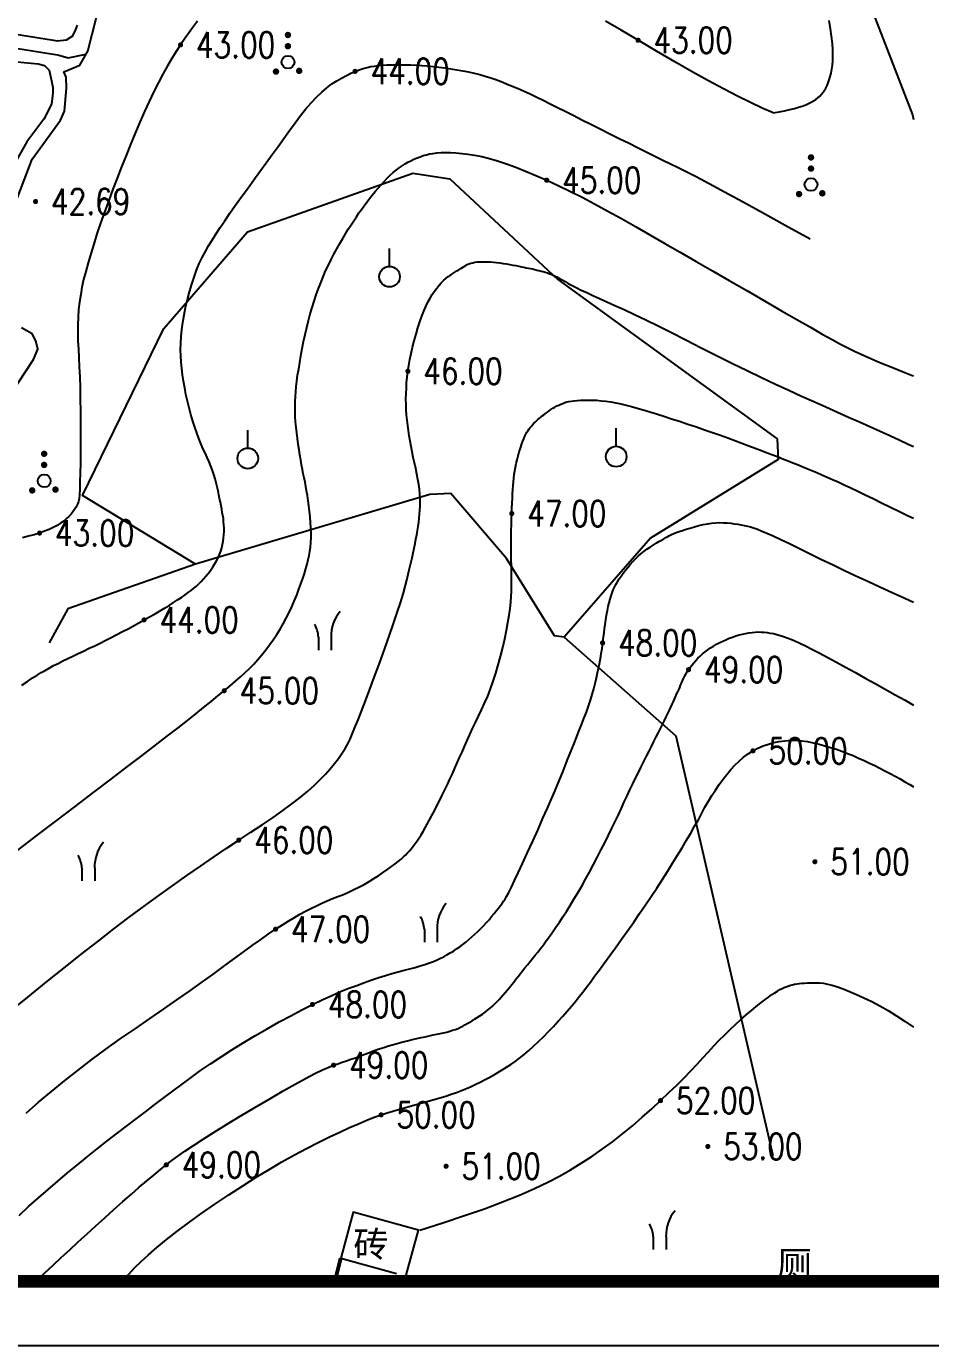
# Model space of a CAD drawing. Extents: x 39624947 to 39626627, y 3418539 to 3418836.
# Drawn here: x 39625652.4 to 39625722.8, y 3418539.2 to 3418641.9 of the extents above; entities that cross this region are included whole.
import ezdxf
from ezdxf.enums import TextEntityAlignment as Align

# ---------------------------------------------------------------- set-up
doc = ezdxf.new("R2010")
doc.units = 0
doc.layers.get('0').update_dxf_attribs({"linetype": 'CONTINUOUS'})
for name, color, linetype in [('GCD', 7, 'CONTINUOUS'), ('JMD', 6, 'CONTINUOUS'), ('PUB_TITLE', 4, 'CONTINUOUS'), ('PUB_WALL', 9, 'CONTINUOUS')]:
    doc.layers.add(name, color=color, linetype=linetype)
doc.styles.add('HZ', font='rs.shx', dxfattribs={"width": 0.8, "bigfont": 'hztxt.shx'})
doc.styles.add('等线体', font='simhei.ttf')

# ---------------------------------------------------------------- blocks, each defined once
blk = doc.blocks.new('GC160')
at = {"const_width": 0.25}
for points in [[(1.58, 3.35, 1), (1.83, 3.35, 1)], [(1.58, 2.48, 1), (1.83, 2.48, 1)], [(0.65, 0.5, 1), (0.9, 0.5, 1)], [(2.46, 0.56, 1), (2.71, 0.56, 1)]]:
    blk.add_lwpolyline(points, format="xyb", close=True, dxfattribs=at)
blk.add_circle((1.71, 1.24), 0.5)
blk = doc.blocks.new('GC246')
for p, q in [((-0.5, 1), (-0.5, 0)), ((0.5, 1), (0.5, 0))]:
    blk.add_line(p, q)
for centre, radius, start, end in [((3.4, 1.11), 2.91, 139.3312, 182.0887), ((-2.94, 0.81), 2.45, 4.3743, 29.0242)]:
    blk.add_arc(centre, radius, start, end)
blk = doc.blocks.new('GC125')
blk.add_line((0, 0.8), (0, 2.2))
blk.add_circle((0, 0), 0.8)
blk = doc.blocks.new('GC200')
at = {"linetype": 'Continuous', "const_width": 0.2, "flags": 128}
blk.add_lwpolyline([(-0.1, 0, 1), (0.1, 0, 1)], format="xyb", close=True, dxfattribs=at)
blk = doc.blocks.new('111133333777777')
at = {"layer": 'PUB_WALL', "color": 252, "ltscale": 0.01}
for points in [[(39623427.61, 3418605.64), (39623429.28, 3418608.2), (39623429.62, 3418609), (39623429.48, 3418609.66), (39623429.18, 3418610.19), (39623428.35, 3418610.66)], [(39623427.66, 3418619.77), (39623429.18, 3418623.79), (39623431.39, 3418626.82), (39623431.71, 3418627.51), (39623431.85, 3418629.32), (39623431.84, 3418630.18), (39623431.65, 3418630.59), (39623432.9, 3418631.11), (39623433.51, 3418632.18), (39623435.5, 3418640.05)], [(39623486.83, 3418627.4), (39623487.3, 3418627.48), (39623487.73, 3418627.56), (39623488.13, 3418627.65), (39623488.49, 3418627.73), (39623488.82, 3418627.83), (39623489.11, 3418627.92), (39623489.37, 3418628.01), (39623489.59, 3418628.11), (39623489.79, 3418628.22), (39623489.98, 3418628.33), (39623490.15, 3418628.44), (39623490.31, 3418628.57), (39623490.46, 3418628.7), (39623490.6, 3418628.84), (39623490.73, 3418628.99), (39623490.84, 3418629.15), (39623490.95, 3418629.32), (39623491.04, 3418629.51), (39623491.13, 3418629.72), (39623491.21, 3418629.95), (39623491.28, 3418630.21), (39623491.35, 3418630.48), (39623491.4, 3418630.78), (39623491.45, 3418631.1), (39623491.48, 3418631.45), (39623491.49, 3418631.85), (39623491.48, 3418632.3), (39623491.45, 3418632.8), (39623491.39, 3418633.35), (39623491.31, 3418633.94), (39623491.21, 3418634.59)], [(39623486.83, 3418627.4), (39623485.99, 3418627.76), (39623485.07, 3418628.19), (39623484.07, 3418628.69), (39623482.98, 3418629.25), (39623481.8, 3418629.89), (39623480.54, 3418630.59), (39623479.19, 3418631.36), (39623477.76, 3418632.2), (39623476.33, 3418633.04), (39623475.01, 3418633.82), (39623473.79, 3418634.53)], [(39623442.06, 3418634.53), (39623441.73, 3418634.1), (39623441.4, 3418633.64), (39623441.07, 3418633.17), (39623440.73, 3418632.68), (39623440.39, 3418632.16), (39623440.05, 3418631.62), (39623439.71, 3418631.04), (39623439.36, 3418630.41), (39623439.01, 3418629.75), (39623438.65, 3418629.04), (39623438.29, 3418628.28), (39623437.93, 3418627.49), (39623437.56, 3418626.66), (39623437.2, 3418625.8), (39623436.84, 3418624.94), (39623436.49, 3418624.07), (39623436.14, 3418623.2), (39623435.8, 3418622.32), (39623435.47, 3418621.45), (39623435.14, 3418620.56), (39623434.81, 3418619.67), (39623434.51, 3418618.81), (39623434.22, 3418617.98), (39623433.97, 3418617.18), (39623433.74, 3418616.43), (39623433.53, 3418615.72), (39623433.35, 3418615.05), (39623433.19, 3418614.42), (39623433.06, 3418613.83), (39623432.96, 3418613.25), (39623432.87, 3418612.67), (39623432.8, 3418612.08), (39623432.76, 3418611.48), (39623432.73, 3418610.87), (39623432.73, 3418610.26), (39623432.74, 3418609.64), (39623432.78, 3418609.01), (39623432.82, 3418608.34), (39623432.85, 3418607.62), (39623432.88, 3418606.85), (39623432.91, 3418606.01), (39623432.93, 3418605.12), (39623432.94, 3418604.17), (39623432.95, 3418603.16), (39623432.95, 3418602.09), (39623432.94, 3418601.06), (39623432.94, 3418600.14), (39623432.92, 3418599.35), (39623432.9, 3418598.67), (39623432.88, 3418598.11), (39623432.86, 3418597.66), (39623432.83, 3418597.34), (39623432.79, 3418597.14), (39623432.74, 3418596.99), (39623432.67, 3418596.83), (39623432.59, 3418596.68), (39623432.48, 3418596.51), (39623432.35, 3418596.34), (39623432.21, 3418596.17), (39623432.04, 3418595.99), (39623431.86, 3418595.81), (39623431.65, 3418595.62), (39623431.4, 3418595.45), (39623431.13, 3418595.28), (39623430.83, 3418595.12), (39623430.5, 3418594.97), (39623430.15, 3418594.83), (39623429.76, 3418594.69), (39623429.34, 3418594.56), (39623428.89, 3418594.44), (39623428.44, 3418594.32)], [(39623428.38, 3418582.86), (39623428.81, 3418583.15), (39623429.21, 3418583.41), (39623429.56, 3418583.63), (39623429.88, 3418583.83), (39623430.19, 3418584), (39623430.51, 3418584.18), (39623430.85, 3418584.37), (39623431.2, 3418584.55), (39623431.57, 3418584.74), (39623431.96, 3418584.93), (39623432.35, 3418585.12), (39623432.77, 3418585.32), (39623433.19, 3418585.51), (39623433.62, 3418585.72), (39623434.05, 3418585.92), (39623434.47, 3418586.13), (39623434.91, 3418586.35), (39623435.34, 3418586.57), (39623435.77, 3418586.79), (39623436.21, 3418587.02), (39623436.64, 3418587.24), (39623437.06, 3418587.47), (39623437.48, 3418587.7), (39623437.89, 3418587.93), (39623438.3, 3418588.16), (39623438.7, 3418588.38), (39623439.09, 3418588.61), (39623439.47, 3418588.84), (39623439.84, 3418589.06), (39623440.18, 3418589.28), (39623440.5, 3418589.48), (39623440.8, 3418589.68), (39623441.08, 3418589.87), (39623441.33, 3418590.06), (39623441.56, 3418590.23), (39623441.76, 3418590.4), (39623441.96, 3418590.56), (39623442.15, 3418590.74), (39623442.33, 3418590.93), (39623442.52, 3418591.13), (39623442.7, 3418591.33), (39623442.87, 3418591.55), (39623443.05, 3418591.78), (39623443.22, 3418592.02), (39623443.38, 3418592.27), (39623443.53, 3418592.52), (39623443.65, 3418592.77), (39623443.77, 3418593.02), (39623443.86, 3418593.27), (39623443.94, 3418593.53), (39623444, 3418593.79), (39623444.04, 3418594.05), (39623444.08, 3418594.3), (39623444.1, 3418594.56), (39623444.11, 3418594.81), (39623444.11, 3418595.07), (39623444.1, 3418595.32), (39623444.08, 3418595.57), (39623444.06, 3418595.81), (39623444.02, 3418596.06), (39623443.98, 3418596.3), (39623443.93, 3418596.56), (39623443.88, 3418596.82), (39623443.83, 3418597.1), (39623443.77, 3418597.38), (39623443.71, 3418597.67), (39623443.65, 3418597.97), (39623443.58, 3418598.28), (39623443.51, 3418598.6), (39623443.43, 3418598.92), (39623443.33, 3418599.24), (39623443.21, 3418599.57), (39623443.09, 3418599.9), (39623442.95, 3418600.23), (39623442.8, 3418600.57), (39623442.64, 3418600.92), (39623442.47, 3418601.27), (39623442.31, 3418601.65), (39623442.15, 3418602.06), (39623441.99, 3418602.48), (39623441.84, 3418602.93), (39623441.69, 3418603.41), (39623441.54, 3418603.91), (39623441.4, 3418604.43), (39623441.27, 3418604.96), (39623441.15, 3418605.48), (39623441.05, 3418605.99), (39623440.96, 3418606.5), (39623440.88, 3418607.01), (39623440.82, 3418607.5), (39623440.78, 3418607.99), (39623440.74, 3418608.47), (39623440.73, 3418608.96), (39623440.74, 3418609.46), (39623440.77, 3418609.99), (39623440.83, 3418610.53), (39623440.9, 3418611.08), (39623441, 3418611.66), (39623441.12, 3418612.25), (39623441.26, 3418612.86), (39623441.42, 3418613.47), (39623441.6, 3418614.05), (39623441.78, 3418614.61), (39623441.98, 3418615.15), (39623442.19, 3418615.66), (39623442.42, 3418616.14), (39623442.66, 3418616.6), (39623442.91, 3418617.04), (39623443.18, 3418617.48), (39623443.48, 3418617.96), (39623443.81, 3418618.46), (39623444.18, 3418619), (39623444.57, 3418619.58), (39623444.99, 3418620.18), (39623445.45, 3418620.82), (39623445.93, 3418621.49), (39623446.43, 3418622.17), (39623446.91, 3418622.84), (39623447.39, 3418623.5), (39623447.86, 3418624.15), (39623448.32, 3418624.78), (39623448.77, 3418625.4), (39623449.21, 3418626.01), (39623449.64, 3418626.61), (39623450.07, 3418627.18), (39623450.49, 3418627.71), (39623450.9, 3418628.18), (39623451.31, 3418628.62), (39623451.71, 3418629), (39623452.11, 3418629.34), (39623452.5, 3418629.64), (39623452.89, 3418629.89), (39623453.26, 3418630.1), (39623453.63, 3418630.3), (39623453.98, 3418630.47), (39623454.31, 3418630.62), (39623454.64, 3418630.74), (39623454.95, 3418630.85), (39623455.25, 3418630.93), (39623455.54, 3418630.99), (39623455.83, 3418631.03), (39623456.13, 3418631.07), (39623456.45, 3418631.1), (39623456.78, 3418631.12), (39623457.13, 3418631.13), (39623457.49, 3418631.14), (39623457.87, 3418631.14), (39623458.26, 3418631.14), (39623458.66, 3418631.12), (39623459.08, 3418631.1), (39623459.5, 3418631.07), (39623459.93, 3418631.04), (39623460.38, 3418631), (39623460.83, 3418630.95), (39623461.29, 3418630.89), (39623461.76, 3418630.82), (39623462.23, 3418630.75), (39623462.69, 3418630.67), (39623463.14, 3418630.58), (39623463.58, 3418630.48), (39623464.02, 3418630.37), (39623464.44, 3418630.25), (39623464.86, 3418630.12), (39623465.26, 3418629.98), (39623465.67, 3418629.83), (39623466.09, 3418629.66), (39623466.53, 3418629.48), (39623466.99, 3418629.29), (39623467.46, 3418629.08), (39623467.94, 3418628.86), (39623468.44, 3418628.62), (39623468.95, 3418628.37), (39623469.49, 3418628.1), (39623470.06, 3418627.81), (39623470.66, 3418627.51), (39623471.29, 3418627.2), (39623471.96, 3418626.86), (39623472.65, 3418626.51), (39623473.38, 3418626.15), (39623474.14, 3418625.77), (39623474.9, 3418625.38), (39623475.63, 3418625.02), (39623476.33, 3418624.67), (39623477, 3418624.34), (39623477.64, 3418624.02), (39623478.26, 3418623.72), (39623478.84, 3418623.43), (39623479.4, 3418623.16), (39623480.03, 3418622.85), (39623480.85, 3418622.43), (39623481.86, 3418621.89), (39623483.06, 3418621.25), (39623484.45, 3418620.5), (39623486.02, 3418619.63), (39623487.78, 3418618.66), (39623489.73, 3418617.58)]]:
    blk.add_lwpolyline(points, dxfattribs=at)
for points, elevation in [([(39623431.13, 3418633), (39623431.85, 3418633.08), (39623432.36, 3418633.39), (39623432.57, 3418633.88), (39623432.72, 3418634.22)], 51.49), ([(39623423.18, 3418633.19), (39623430.02, 3418632.1), (39623430.67, 3418631.98), (39623431.17, 3418631.91), (39623431.98, 3418631.68), (39623433.38, 3418631.95)], 51.49), ([(39623423.36, 3418634.25), (39623430.2, 3418633.15), (39623430.84, 3418633.04), (39623431.13, 3418633), (39623431.17, 3418633.01)], 51.49), ([(39623497.77, 3418682.22), (39623488, 3418670.58), (39623490.75, 3418645.16), (39623497.67, 3418627.24), (39623497.77, 3418626.87)], 51.49), ([(39623428.01, 3418631.37), (39623429.66, 3418631.2), (39623430.13, 3418631.08), (39623430.51, 3418630.72), (39623430.7, 3418629.89), (39623430.7, 3418629.89), (39623430.78, 3418629.36), (39623430.78, 3418629.36), (39623430.78, 3418629.36), (39623430.8, 3418628.95), (39623430.7, 3418628.06), (39623430.09, 3418626.9), (39623429.17, 3418625.65), (39623428.77, 3418625.14), (39623427.73, 3418623.29)], 51.49), ([(39623428.08, 3418570.01), (39623429.54, 3418571.14), (39623431.02, 3418572.27), (39623432.53, 3418573.41), (39623433.99, 3418574.52), (39623435.35, 3418575.55), (39623436.6, 3418576.51), (39623437.74, 3418577.38), (39623438.78, 3418578.18), (39623439.71, 3418578.9), (39623440.54, 3418579.54), (39623441.26, 3418580.11), (39623441.91, 3418580.62), (39623442.52, 3418581.11), (39623443.1, 3418581.57), (39623443.63, 3418582.01), (39623444.13, 3418582.42), (39623444.58, 3418582.8), (39623445, 3418583.16), (39623445.39, 3418583.49), (39623445.74, 3418583.81), (39623446.09, 3418584.14), (39623446.42, 3418584.49), (39623446.75, 3418584.85), (39623447.06, 3418585.21), (39623447.36, 3418585.59), (39623447.66, 3418585.98), (39623447.94, 3418586.38), (39623448.21, 3418586.79), (39623448.47, 3418587.21), (39623448.71, 3418587.63), (39623448.95, 3418588.06), (39623449.17, 3418588.5), (39623449.38, 3418588.95), (39623449.58, 3418589.4), (39623449.77, 3418589.86), (39623449.94, 3418590.31), (39623450.1, 3418590.74), (39623450.25, 3418591.15), (39623450.38, 3418591.55), (39623450.49, 3418591.93), (39623450.59, 3418592.28), (39623450.67, 3418592.62), (39623450.74, 3418592.94), (39623450.8, 3418593.26), (39623450.84, 3418593.59), (39623450.87, 3418593.95), (39623450.88, 3418594.31), (39623450.88, 3418594.7), (39623450.87, 3418595.1), (39623450.84, 3418595.52), (39623450.81, 3418595.95), (39623450.76, 3418596.39), (39623450.71, 3418596.81), (39623450.66, 3418597.21), (39623450.6, 3418597.6), (39623450.54, 3418597.97), (39623450.48, 3418598.32), (39623450.42, 3418598.66), (39623450.35, 3418598.98), (39623450.28, 3418599.3), (39623450.21, 3418599.64), (39623450.15, 3418600), (39623450.08, 3418600.37), (39623450.02, 3418600.77), (39623449.95, 3418601.17), (39623449.89, 3418601.6), (39623449.82, 3418602.04), (39623449.77, 3418602.49), (39623449.72, 3418602.93), (39623449.68, 3418603.35), (39623449.66, 3418603.76), (39623449.64, 3418604.17), (39623449.64, 3418604.56), (39623449.65, 3418604.94), (39623449.67, 3418605.31), (39623449.69, 3418605.69), (39623449.73, 3418606.09), (39623449.78, 3418606.52), (39623449.84, 3418606.98), (39623449.92, 3418607.45), (39623450, 3418607.96), (39623450.09, 3418608.49), (39623450.19, 3418609.04), (39623450.3, 3418609.6), (39623450.42, 3418610.15), (39623450.55, 3418610.69), (39623450.68, 3418611.22), (39623450.82, 3418611.74), (39623450.97, 3418612.25), (39623451.12, 3418612.74), (39623451.29, 3418613.23), (39623451.46, 3418613.71), (39623451.64, 3418614.17), (39623451.83, 3418614.63), (39623452.02, 3418615.09), (39623452.23, 3418615.53), (39623452.44, 3418615.97), (39623452.66, 3418616.39), (39623452.89, 3418616.81), (39623453.12, 3418617.22), (39623453.35, 3418617.61), (39623453.57, 3418617.98), (39623453.78, 3418618.34), (39623454, 3418618.68), (39623454.2, 3418619), (39623454.41, 3418619.31), (39623454.6, 3418619.6), (39623454.8, 3418619.88), (39623455.01, 3418620.16), (39623455.22, 3418620.44), (39623455.43, 3418620.72), (39623455.65, 3418620.99), (39623455.87, 3418621.26), (39623456.1, 3418621.53), (39623456.34, 3418621.8), (39623456.58, 3418622.06), (39623456.81, 3418622.3), (39623457.05, 3418622.53), (39623457.28, 3418622.74), (39623457.51, 3418622.93), (39623457.74, 3418623.11), (39623457.97, 3418623.27), (39623458.2, 3418623.42), (39623458.42, 3418623.55), (39623458.65, 3418623.67), (39623458.89, 3418623.79), (39623459.13, 3418623.89), (39623459.37, 3418623.98), (39623459.61, 3418624.06), (39623459.86, 3418624.13), (39623460.11, 3418624.2), (39623460.37, 3418624.24), (39623460.67, 3418624.28), (39623461, 3418624.3), (39623461.35, 3418624.31), (39623461.74, 3418624.3), (39623462.16, 3418624.27), (39623462.61, 3418624.24), (39623463.09, 3418624.18), (39623463.6, 3418624.11), (39623464.16, 3418623.99), (39623464.76, 3418623.84), (39623465.4, 3418623.65), (39623466.08, 3418623.42), (39623466.81, 3418623.16), (39623467.57, 3418622.86), (39623468.38, 3418622.52), (39623469.22, 3418622.15), (39623470.1, 3418621.74), (39623471.02, 3418621.29), (39623471.97, 3418620.82), (39623472.95, 3418620.3), (39623473.98, 3418619.75), (39623475.03, 3418619.17), (39623476.12, 3418618.55), (39623477.25, 3418617.9), (39623478.41, 3418617.23), (39623479.61, 3418616.54), (39623480.85, 3418615.83), (39623482.12, 3418615.09), (39623483.43, 3418614.34), (39623484.78, 3418613.56), (39623486.16, 3418612.76), (39623487.49, 3418611.99), (39623488.68, 3418611.3), (39623489.74, 3418610.7), (39623490.66, 3418610.18), (39623491.44, 3418609.74), (39623492.09, 3418609.39), (39623492.59, 3418609.12), (39623492.96, 3418608.94), (39623493.28, 3418608.79), (39623493.64, 3418608.63), (39623494.03, 3418608.45), (39623494.45, 3418608.27), (39623494.92, 3418608.07), (39623495.41, 3418607.86), (39623495.94, 3418607.64), (39623496.51, 3418607.41), (39623497.08, 3418607.18), (39623497.61, 3418606.98), (39623497.77, 3418606.92)], 45), ([(39623441.9, 3418592.28), (39623433.11, 3418597.61), (39623439.44, 3418610.61), (39623445.94, 3418618.12), (39623458.8, 3418622.71), (39623461.68, 3418622.26), (39623470.09, 3418614.42), (39623487.15, 3418602.02), (39623487.22, 3418600.41), (39623477.29, 3418594.3), (39623470.57, 3418586.59), (39623469.83, 3418586.68), (39623466.08, 3418592.7), (39623461.77, 3418597.76), (39623460.12, 3418597.68), (39623441.9, 3418592.28)], 51.49), ([(39623427.37, 3418557.38), (39623428.84, 3418558.58), (39623430.26, 3418559.74), (39623431.65, 3418560.84), (39623432.98, 3418561.9), (39623434.28, 3418562.91), (39623435.53, 3418563.88), (39623436.74, 3418564.79), (39623437.91, 3418565.65), (39623439.04, 3418566.48), (39623440.14, 3418567.27), (39623441.22, 3418568.04), (39623442.27, 3418568.77), (39623443.29, 3418569.47), (39623444.29, 3418570.15), (39623445.26, 3418570.79), (39623446.2, 3418571.4), (39623447.09, 3418571.98), (39623447.93, 3418572.55), (39623448.69, 3418573.09), (39623449.4, 3418573.61), (39623450.04, 3418574.12), (39623450.62, 3418574.6), (39623451.14, 3418575.06), (39623451.59, 3418575.51), (39623452, 3418575.93), (39623452.37, 3418576.35), (39623452.71, 3418576.76), (39623453.02, 3418577.15), (39623453.29, 3418577.54), (39623453.53, 3418577.92), (39623453.74, 3418578.29), (39623453.92, 3418578.64), (39623454.09, 3418579.05), (39623454.3, 3418579.55), (39623454.54, 3418580.15), (39623454.81, 3418580.84), (39623455.12, 3418581.64), (39623455.45, 3418582.53), (39623455.82, 3418583.53), (39623456.23, 3418584.62), (39623456.63, 3418585.71), (39623456.99, 3418586.73), (39623457.31, 3418587.66), (39623457.59, 3418588.5), (39623457.84, 3418589.26), (39623458.04, 3418589.93), (39623458.21, 3418590.52), (39623458.34, 3418591.03), (39623458.45, 3418591.48), (39623458.55, 3418591.92), (39623458.65, 3418592.34), (39623458.74, 3418592.75), (39623458.82, 3418593.14), (39623458.9, 3418593.52), (39623458.98, 3418593.88), (39623459.04, 3418594.22), (39623459.11, 3418594.55), (39623459.16, 3418594.88), (39623459.21, 3418595.21), (39623459.26, 3418595.53), (39623459.3, 3418595.84), (39623459.33, 3418596.16), (39623459.35, 3418596.46), (39623459.37, 3418596.76), (39623459.37, 3418597.07), (39623459.37, 3418597.4), (39623459.35, 3418597.74), (39623459.31, 3418598.1), (39623459.26, 3418598.48), (39623459.2, 3418598.87), (39623459.12, 3418599.28), (39623459.03, 3418599.71), (39623458.93, 3418600.15), (39623458.84, 3418600.58), (39623458.75, 3418601), (39623458.67, 3418601.42), (39623458.6, 3418601.84), (39623458.53, 3418602.25), (39623458.46, 3418602.66), (39623458.41, 3418603.07), (39623458.36, 3418603.47), (39623458.32, 3418603.88), (39623458.29, 3418604.29), (39623458.28, 3418604.7), (39623458.27, 3418605.12), (39623458.28, 3418605.54), (39623458.3, 3418605.97), (39623458.32, 3418606.39), (39623458.37, 3418606.83), (39623458.42, 3418607.28), (39623458.49, 3418607.73), (39623458.57, 3418608.2), (39623458.67, 3418608.67), (39623458.78, 3418609.16), (39623458.91, 3418609.66), (39623459.05, 3418610.16), (39623459.19, 3418610.66), (39623459.34, 3418611.12), (39623459.5, 3418611.56), (39623459.66, 3418611.96), (39623459.82, 3418612.33), (39623459.98, 3418612.67), (39623460.15, 3418612.98), (39623460.32, 3418613.26), (39623460.5, 3418613.52), (39623460.67, 3418613.75), (39623460.85, 3418613.97), (39623461.02, 3418614.17), (39623461.2, 3418614.34), (39623461.38, 3418614.5), (39623461.55, 3418614.65), (39623461.73, 3418614.77), (39623461.91, 3418614.88), (39623462.07, 3418614.99), (39623462.23, 3418615.09), (39623462.39, 3418615.18), (39623462.53, 3418615.27), (39623462.67, 3418615.36), (39623462.79, 3418615.44), (39623462.92, 3418615.51), (39623463.04, 3418615.58), (39623463.17, 3418615.64), (39623463.32, 3418615.69), (39623463.47, 3418615.73), (39623463.64, 3418615.76), (39623463.81, 3418615.79), (39623464, 3418615.8), (39623464.2, 3418615.81), (39623464.4, 3418615.81), (39623464.62, 3418615.8), (39623464.84, 3418615.79), (39623465.07, 3418615.77), (39623465.31, 3418615.74), (39623465.56, 3418615.71), (39623465.82, 3418615.68), (39623466.08, 3418615.63), (39623466.34, 3418615.58), (39623466.59, 3418615.54), (39623466.82, 3418615.5), (39623467.04, 3418615.46), (39623467.25, 3418615.42), (39623467.45, 3418615.38), (39623467.63, 3418615.34), (39623467.8, 3418615.31), (39623467.96, 3418615.28), (39623468.12, 3418615.24), (39623468.29, 3418615.2), (39623468.45, 3418615.16), (39623468.61, 3418615.12), (39623468.78, 3418615.08), (39623468.94, 3418615.04), (39623469.1, 3418614.99), (39623469.27, 3418614.94), (39623469.45, 3418614.87), (39623469.63, 3418614.8), (39623469.82, 3418614.72), (39623470.02, 3418614.62), (39623470.22, 3418614.51), (39623470.43, 3418614.39), (39623470.65, 3418614.26), (39623470.89, 3418614.12), (39623471.19, 3418613.96), (39623471.52, 3418613.79), (39623471.91, 3418613.6), (39623472.33, 3418613.4), (39623472.81, 3418613.18), (39623473.33, 3418612.94), (39623473.9, 3418612.69), (39623474.53, 3418612.41), (39623475.25, 3418612.08), (39623476.04, 3418611.71), (39623476.92, 3418611.28), (39623477.88, 3418610.81), (39623478.92, 3418610.29), (39623480.05, 3418609.73), (39623481.25, 3418609.11), (39623482.48, 3418608.49), (39623483.67, 3418607.89), (39623484.82, 3418607.33), (39623485.94, 3418606.79), (39623487.01, 3418606.28), (39623488.05, 3418605.8), (39623489.05, 3418605.34), (39623490.01, 3418604.92), (39623490.94, 3418604.51), (39623491.84, 3418604.11), (39623492.71, 3418603.72), (39623493.56, 3418603.35), (39623494.37, 3418602.98), (39623495.16, 3418602.62), (39623495.91, 3418602.27), (39623496.64, 3418601.94), (39623497.34, 3418601.61), (39623497.77, 3418601.42)], 46), ([(39623428.71, 3418549.55), (39623429.68, 3418550.4), (39623430.68, 3418551.24), (39623431.7, 3418552.07), (39623432.75, 3418552.89), (39623433.82, 3418553.71), (39623434.92, 3418554.52), (39623436.04, 3418555.32), (39623437.19, 3418556.11), (39623438.32, 3418556.89), (39623439.41, 3418557.64), (39623440.44, 3418558.36), (39623441.42, 3418559.05), (39623442.36, 3418559.71), (39623443.24, 3418560.34), (39623444.07, 3418560.95), (39623444.85, 3418561.53), (39623445.59, 3418562.07), (39623446.29, 3418562.58), (39623446.94, 3418563.04), (39623447.55, 3418563.47), (39623448.12, 3418563.86), (39623448.66, 3418564.2), (39623449.15, 3418564.51), (39623449.59, 3418564.78), (39623450.02, 3418565.03), (39623450.45, 3418565.26), (39623450.87, 3418565.48), (39623451.3, 3418565.69), (39623451.72, 3418565.89), (39623452.14, 3418566.07), (39623452.56, 3418566.25), (39623452.98, 3418566.41), (39623453.4, 3418566.57), (39623453.81, 3418566.75), (39623454.21, 3418566.94), (39623454.61, 3418567.13), (39623455.01, 3418567.34), (39623455.4, 3418567.57), (39623455.78, 3418567.8), (39623456.16, 3418568.04), (39623456.52, 3418568.29), (39623456.85, 3418568.52), (39623457.15, 3418568.74), (39623457.43, 3418568.94), (39623457.67, 3418569.14), (39623457.89, 3418569.32), (39623458.08, 3418569.49), (39623458.25, 3418569.64), (39623458.4, 3418569.8), (39623458.54, 3418569.96), (39623458.69, 3418570.14), (39623458.84, 3418570.33), (39623458.99, 3418570.53), (39623459.14, 3418570.75), (39623459.3, 3418570.97), (39623459.45, 3418571.21), (39623459.6, 3418571.46), (39623459.76, 3418571.74), (39623459.93, 3418572.04), (39623460.11, 3418572.36), (39623460.29, 3418572.7), (39623460.48, 3418573.07), (39623460.68, 3418573.45), (39623460.89, 3418573.86), (39623461.09, 3418574.28), (39623461.29, 3418574.7), (39623461.49, 3418575.12), (39623461.69, 3418575.54), (39623461.88, 3418575.96), (39623462.07, 3418576.38), (39623462.26, 3418576.8), (39623462.44, 3418577.23), (39623462.63, 3418577.65), (39623462.82, 3418578.09), (39623463.03, 3418578.54), (39623463.24, 3418579), (39623463.45, 3418579.47), (39623463.68, 3418579.95), (39623463.91, 3418580.44), (39623464.15, 3418580.94), (39623464.39, 3418581.46), (39623464.63, 3418582), (39623464.85, 3418582.57), (39623465.06, 3418583.16), (39623465.26, 3418583.78), (39623465.45, 3418584.43), (39623465.63, 3418585.09), (39623465.8, 3418585.79), (39623465.95, 3418586.47), (39623466.09, 3418587.12), (39623466.2, 3418587.72), (39623466.3, 3418588.29), (39623466.37, 3418588.82), (39623466.43, 3418589.3), (39623466.46, 3418589.75), (39623466.47, 3418590.15), (39623466.47, 3418590.53), (39623466.47, 3418590.9), (39623466.47, 3418591.25), (39623466.47, 3418591.59), (39623466.47, 3418591.92), (39623466.47, 3418592.24), (39623466.46, 3418592.55), (39623466.45, 3418592.84), (39623466.45, 3418593.14), (39623466.45, 3418593.45), (39623466.45, 3418593.79), (39623466.45, 3418594.15), (39623466.45, 3418594.53), (39623466.46, 3418594.92), (39623466.47, 3418595.34), (39623466.48, 3418595.78), (39623466.5, 3418596.21), (39623466.51, 3418596.63), (39623466.53, 3418597.02), (39623466.55, 3418597.4), (39623466.57, 3418597.75), (39623466.59, 3418598.08), (39623466.61, 3418598.39), (39623466.63, 3418598.68), (39623466.66, 3418598.96), (39623466.7, 3418599.24), (39623466.74, 3418599.52), (39623466.79, 3418599.81), (39623466.85, 3418600.1), (39623466.92, 3418600.4), (39623467, 3418600.69), (39623467.08, 3418601), (39623467.17, 3418601.29), (39623467.26, 3418601.55), (39623467.34, 3418601.8), (39623467.43, 3418602.02), (39623467.52, 3418602.22), (39623467.6, 3418602.39), (39623467.68, 3418602.55), (39623467.77, 3418602.68), (39623467.85, 3418602.79), (39623467.94, 3418602.91), (39623468.03, 3418603.02), (39623468.12, 3418603.12), (39623468.22, 3418603.23), (39623468.32, 3418603.33), (39623468.42, 3418603.43), (39623468.53, 3418603.52), (39623468.64, 3418603.61), (39623468.75, 3418603.71), (39623468.87, 3418603.81), (39623469, 3418603.9), (39623469.13, 3418604), (39623469.27, 3418604.1), (39623469.41, 3418604.2), (39623469.55, 3418604.3), (39623469.7, 3418604.4), (39623469.85, 3418604.49), (39623470.01, 3418604.58), (39623470.16, 3418604.65), (39623470.31, 3418604.72), (39623470.47, 3418604.78), (39623470.63, 3418604.84), (39623470.78, 3418604.89), (39623470.95, 3418604.93), (39623471.15, 3418604.96), (39623471.36, 3418604.99), (39623471.6, 3418605.01), (39623471.86, 3418605.02), (39623472.14, 3418605.03), (39623472.44, 3418605.04), (39623472.77, 3418605.03), (39623473.11, 3418605.02), (39623473.46, 3418604.99), (39623473.83, 3418604.95), (39623474.2, 3418604.89), (39623474.59, 3418604.82), (39623474.99, 3418604.74), (39623475.4, 3418604.64), (39623475.82, 3418604.54), (39623476.26, 3418604.41), (39623476.73, 3418604.28), (39623477.24, 3418604.13), (39623477.77, 3418603.96), (39623478.33, 3418603.78), (39623478.93, 3418603.59), (39623479.55, 3418603.39), (39623480.21, 3418603.17), (39623480.87, 3418602.95), (39623481.51, 3418602.73), (39623482.13, 3418602.52), (39623482.73, 3418602.31), (39623483.31, 3418602.1), (39623483.87, 3418601.89), (39623484.41, 3418601.69), (39623484.94, 3418601.49), (39623485.44, 3418601.3), (39623485.92, 3418601.12), (39623486.38, 3418600.94), (39623486.82, 3418600.77), (39623487.24, 3418600.61), (39623487.64, 3418600.45), (39623488.02, 3418600.3), (39623488.38, 3418600.16), (39623488.73, 3418600.02), (39623489.1, 3418599.88), (39623489.47, 3418599.72), (39623489.85, 3418599.56), (39623490.24, 3418599.4), (39623490.64, 3418599.23), (39623491.04, 3418599.05), (39623491.46, 3418598.86), (39623491.9, 3418598.67), (39623492.37, 3418598.45), (39623492.88, 3418598.21), (39623493.42, 3418597.95), (39623494, 3418597.67), (39623494.62, 3418597.37), (39623495.27, 3418597.05), (39623495.96, 3418596.71), (39623496.66, 3418596.37), (39623497.35, 3418596.04), (39623497.77, 3418595.84)], 47), ([(39623428.17, 3418541.59), (39623428.91, 3418542.28), (39623429.67, 3418542.95), (39623430.42, 3418543.61), (39623431.18, 3418544.26), (39623431.94, 3418544.9), (39623432.7, 3418545.53), (39623433.46, 3418546.15), (39623434.23, 3418546.76), (39623435, 3418547.36), (39623435.77, 3418547.95), (39623436.52, 3418548.53), (39623437.27, 3418549.1), (39623438.01, 3418549.66), (39623438.73, 3418550.21), (39623439.45, 3418550.75), (39623440.15, 3418551.29), (39623440.85, 3418551.81), (39623441.55, 3418552.33), (39623442.29, 3418552.86), (39623443.07, 3418553.39), (39623443.88, 3418553.92), (39623444.72, 3418554.46), (39623445.6, 3418555.01), (39623446.52, 3418555.55), (39623447.47, 3418556.1), (39623448.41, 3418556.64), (39623449.31, 3418557.13), (39623450.17, 3418557.58), (39623450.99, 3418558), (39623451.76, 3418558.37), (39623452.49, 3418558.71), (39623453.18, 3418559.01), (39623453.82, 3418559.26), (39623454.44, 3418559.49), (39623455.03, 3418559.71), (39623455.6, 3418559.91), (39623456.15, 3418560.09), (39623456.68, 3418560.26), (39623457.18, 3418560.41), (39623457.67, 3418560.54), (39623458.13, 3418560.66), (39623458.57, 3418560.77), (39623458.99, 3418560.88), (39623459.38, 3418561), (39623459.74, 3418561.11), (39623460.09, 3418561.23), (39623460.4, 3418561.35), (39623460.69, 3418561.47), (39623460.96, 3418561.6), (39623461.21, 3418561.72), (39623461.46, 3418561.86), (39623461.71, 3418562.01), (39623461.96, 3418562.16), (39623462.2, 3418562.32), (39623462.45, 3418562.49), (39623462.69, 3418562.67), (39623462.93, 3418562.86), (39623463.16, 3418563.06), (39623463.4, 3418563.26), (39623463.63, 3418563.47), (39623463.85, 3418563.68), (39623464.08, 3418563.9), (39623464.3, 3418564.13), (39623464.52, 3418564.36), (39623464.73, 3418564.6), (39623464.93, 3418564.84), (39623465.13, 3418565.07), (39623465.3, 3418565.28), (39623465.47, 3418565.49), (39623465.61, 3418565.68), (39623465.75, 3418565.87), (39623465.87, 3418566.04), (39623465.98, 3418566.2), (39623466.1, 3418566.41), (39623466.26, 3418566.72), (39623466.47, 3418567.13), (39623466.71, 3418567.64), (39623467, 3418568.25), (39623467.33, 3418568.97), (39623467.71, 3418569.78), (39623468.13, 3418570.7), (39623468.55, 3418571.63), (39623468.93, 3418572.49), (39623469.28, 3418573.28), (39623469.6, 3418574), (39623469.87, 3418574.65), (39623470.12, 3418575.22), (39623470.33, 3418575.73), (39623470.5, 3418576.16), (39623470.66, 3418576.57), (39623470.82, 3418576.98), (39623470.99, 3418577.42), (39623471.17, 3418577.86), (39623471.35, 3418578.32), (39623471.54, 3418578.79), (39623471.73, 3418579.27), (39623471.93, 3418579.77), (39623472.12, 3418580.26), (39623472.31, 3418580.75), (39623472.47, 3418581.22), (39623472.62, 3418581.68), (39623472.76, 3418582.13), (39623472.89, 3418582.57), (39623473, 3418582.99), (39623473.09, 3418583.41), (39623473.18, 3418583.8), (39623473.26, 3418584.16), (39623473.32, 3418584.5), (39623473.38, 3418584.8), (39623473.43, 3418585.08), (39623473.47, 3418585.33), (39623473.5, 3418585.55), (39623473.53, 3418585.74), (39623473.55, 3418585.93), (39623473.57, 3418586.14), (39623473.6, 3418586.38), (39623473.64, 3418586.64), (39623473.68, 3418586.93), (39623473.72, 3418587.24), (39623473.77, 3418587.58), (39623473.82, 3418587.94), (39623473.87, 3418588.3), (39623473.94, 3418588.65), (39623474, 3418588.97), (39623474.07, 3418589.27), (39623474.15, 3418589.55), (39623474.23, 3418589.81), (39623474.31, 3418590.05), (39623474.4, 3418590.26), (39623474.5, 3418590.47), (39623474.61, 3418590.69), (39623474.73, 3418590.9), (39623474.86, 3418591.12), (39623475.01, 3418591.34), (39623475.17, 3418591.56), (39623475.34, 3418591.79), (39623475.52, 3418592.02), (39623475.71, 3418592.25), (39623475.91, 3418592.47), (39623476.12, 3418592.68), (39623476.33, 3418592.88), (39623476.55, 3418593.07), (39623476.78, 3418593.25), (39623477.02, 3418593.43), (39623477.27, 3418593.59), (39623477.51, 3418593.75), (39623477.73, 3418593.89), (39623477.95, 3418594.02), (39623478.14, 3418594.14), (39623478.33, 3418594.25), (39623478.49, 3418594.35), (39623478.65, 3418594.43), (39623478.78, 3418594.5), (39623478.93, 3418594.57), (39623479.1, 3418594.65), (39623479.3, 3418594.72), (39623479.53, 3418594.81), (39623479.78, 3418594.89), (39623480.07, 3418594.98), (39623480.38, 3418595.08), (39623480.71, 3418595.18), (39623481.06, 3418595.27), (39623481.4, 3418595.35), (39623481.73, 3418595.41), (39623482.05, 3418595.45), (39623482.37, 3418595.48), (39623482.67, 3418595.5), (39623482.97, 3418595.49), (39623483.26, 3418595.48), (39623483.54, 3418595.45), (39623483.81, 3418595.41), (39623484.08, 3418595.37), (39623484.34, 3418595.33), (39623484.59, 3418595.28), (39623484.84, 3418595.22), (39623485.07, 3418595.17), (39623485.3, 3418595.1), (39623485.57, 3418595.01), (39623485.91, 3418594.87), (39623486.34, 3418594.69), (39623486.85, 3418594.47), (39623487.44, 3418594.19), (39623488.1, 3418593.88), (39623488.85, 3418593.51), (39623489.68, 3418593.1), (39623490.56, 3418592.67), (39623491.45, 3418592.24), (39623492.35, 3418591.81), (39623493.27, 3418591.37), (39623494.21, 3418590.94), (39623495.15, 3418590.5), (39623496.11, 3418590.07), (39623497.09, 3418589.63), (39623497.77, 3418589.32)], 48), ([(39623441.9, 3418592.28), (39623431.95, 3418588.78), (39623430.51, 3418586.14)], 51.49), ([(39623429.48, 3418536.45), (39623429.58, 3418536.55), (39623430.18, 3418537.13), (39623430.81, 3418537.72), (39623431.45, 3418538.31), (39623432.11, 3418538.92), (39623432.77, 3418539.53), (39623433.45, 3418540.14), (39623434.14, 3418540.77), (39623434.84, 3418541.4), (39623435.55, 3418542.04), (39623436.24, 3418542.66), (39623436.9, 3418543.24), (39623437.52, 3418543.78), (39623438.11, 3418544.27), (39623438.65, 3418544.73), (39623439.16, 3418545.15), (39623439.62, 3418545.52), (39623440.05, 3418545.86), (39623440.51, 3418546.2), (39623441.07, 3418546.59), (39623441.73, 3418547.03), (39623442.49, 3418547.52), (39623443.35, 3418548.06), (39623444.31, 3418548.65), (39623445.36, 3418549.3), (39623446.52, 3418549.99), (39623447.67, 3418550.66), (39623448.71, 3418551.27), (39623449.64, 3418551.79), (39623450.46, 3418552.24), (39623451.17, 3418552.62), (39623451.77, 3418552.91), (39623452.26, 3418553.13), (39623452.64, 3418553.28), (39623452.97, 3418553.39), (39623453.3, 3418553.5), (39623453.64, 3418553.62), (39623453.98, 3418553.74), (39623454.34, 3418553.86), (39623454.69, 3418553.99), (39623455.06, 3418554.13), (39623455.43, 3418554.27), (39623455.8, 3418554.41), (39623456.18, 3418554.54), (39623456.55, 3418554.66), (39623456.92, 3418554.78), (39623457.29, 3418554.89), (39623457.66, 3418554.99), (39623458.03, 3418555.09), (39623458.4, 3418555.18), (39623458.76, 3418555.27), (39623459.11, 3418555.35), (39623459.45, 3418555.42), (39623459.77, 3418555.49), (39623460.08, 3418555.56), (39623460.38, 3418555.63), (39623460.66, 3418555.68), (39623460.93, 3418555.74), (39623461.19, 3418555.79), (39623461.44, 3418555.85), (39623461.68, 3418555.92), (39623461.9, 3418555.99), (39623462.12, 3418556.06), (39623462.32, 3418556.14), (39623462.51, 3418556.23), (39623462.69, 3418556.32), (39623462.86, 3418556.41), (39623463.04, 3418556.52), (39623463.23, 3418556.63), (39623463.42, 3418556.74), (39623463.61, 3418556.86), (39623463.81, 3418556.99), (39623464.01, 3418557.12), (39623464.22, 3418557.26), (39623464.42, 3418557.41), (39623464.62, 3418557.56), (39623464.81, 3418557.72), (39623465, 3418557.88), (39623465.18, 3418558.04), (39623465.35, 3418558.21), (39623465.52, 3418558.39), (39623465.68, 3418558.57), (39623465.84, 3418558.75), (39623466, 3418558.94), (39623466.16, 3418559.13), (39623466.32, 3418559.33), (39623466.49, 3418559.53), (39623466.65, 3418559.74), (39623466.82, 3418559.96), (39623466.99, 3418560.17), (39623467.17, 3418560.4), (39623467.34, 3418560.62), (39623467.53, 3418560.86), (39623467.72, 3418561.09), (39623467.91, 3418561.33), (39623468.11, 3418561.58), (39623468.31, 3418561.83), (39623468.52, 3418562.08), (39623468.73, 3418562.35), (39623468.96, 3418562.64), (39623469.19, 3418562.95), (39623469.43, 3418563.28), (39623469.68, 3418563.63), (39623469.94, 3418564.01), (39623470.21, 3418564.4), (39623470.48, 3418564.82), (39623470.77, 3418565.25), (39623471.05, 3418565.71), (39623471.34, 3418566.19), (39623471.64, 3418566.69), (39623471.94, 3418567.21), (39623472.24, 3418567.75), (39623472.55, 3418568.31), (39623472.87, 3418568.9), (39623473.18, 3418569.49), (39623473.47, 3418570.06), (39623473.76, 3418570.63), (39623474.04, 3418571.18), (39623474.3, 3418571.72), (39623474.55, 3418572.25), (39623474.8, 3418572.76), (39623475.03, 3418573.27), (39623475.25, 3418573.76), (39623475.47, 3418574.24), (39623475.69, 3418574.71), (39623475.91, 3418575.17), (39623476.13, 3418575.62), (39623476.35, 3418576.06), (39623476.56, 3418576.49), (39623476.77, 3418576.91), (39623476.98, 3418577.32), (39623477.18, 3418577.71), (39623477.38, 3418578.09), (39623477.56, 3418578.46), (39623477.74, 3418578.82), (39623477.91, 3418579.16), (39623478.07, 3418579.48), (39623478.23, 3418579.8), (39623478.38, 3418580.1), (39623478.52, 3418580.38), (39623478.65, 3418580.65), (39623478.77, 3418580.91), (39623478.88, 3418581.15), (39623478.99, 3418581.37), (39623479.08, 3418581.58), (39623479.17, 3418581.77), (39623479.25, 3418581.95), (39623479.33, 3418582.14), (39623479.41, 3418582.32), (39623479.49, 3418582.5), (39623479.57, 3418582.67), (39623479.64, 3418582.85), (39623479.71, 3418583.02), (39623479.79, 3418583.19), (39623479.86, 3418583.36), (39623479.95, 3418583.53), (39623480.04, 3418583.7), (39623480.15, 3418583.88), (39623480.26, 3418584.06), (39623480.39, 3418584.23), (39623480.52, 3418584.41), (39623480.66, 3418584.59), (39623480.82, 3418584.77), (39623480.98, 3418584.95), (39623481.15, 3418585.12), (39623481.34, 3418585.28), (39623481.54, 3418585.44), (39623481.75, 3418585.6), (39623481.97, 3418585.75), (39623482.2, 3418585.89), (39623482.44, 3418586.03), (39623482.68, 3418586.16), (39623482.92, 3418586.28), (39623483.17, 3418586.39), (39623483.42, 3418586.5), (39623483.67, 3418586.59), (39623483.93, 3418586.68), (39623484.19, 3418586.76), (39623484.45, 3418586.82), (39623484.7, 3418586.88), (39623484.95, 3418586.92), (39623485.2, 3418586.95), (39623485.44, 3418586.98), (39623485.68, 3418586.99), (39623485.92, 3418586.98), (39623486.15, 3418586.97), (39623486.38, 3418586.95), (39623486.62, 3418586.91), (39623486.87, 3418586.86), (39623487.12, 3418586.8), (39623487.38, 3418586.72), (39623487.65, 3418586.64), (39623487.93, 3418586.54), (39623488.21, 3418586.43), (39623488.53, 3418586.29), (39623488.91, 3418586.12), (39623489.35, 3418585.9), (39623489.85, 3418585.65), (39623490.41, 3418585.36), (39623491.03, 3418585.03), (39623491.72, 3418584.66), (39623492.46, 3418584.25), (39623493.24, 3418583.83), (39623494.01, 3418583.4), (39623494.79, 3418582.97), (39623495.56, 3418582.54), (39623496.33, 3418582.11), (39623497.11, 3418581.68), (39623497.77, 3418581.3)], 49), ([(39623470.57, 3418586.59), (39623479.28, 3418578.91)], 51.49), ([(39623479.28, 3418578.91), (39623486.81, 3418546.26)], 51.49), ([(39623436.17, 3418536.45), (39623436.3, 3418536.58), (39623436.74, 3418537.05), (39623437.18, 3418537.52), (39623437.66, 3418538.01), (39623438.23, 3418538.53), (39623438.88, 3418539.09), (39623439.61, 3418539.69), (39623440.43, 3418540.33), (39623441.34, 3418541), (39623442.32, 3418541.7), (39623443.39, 3418542.45), (39623444.49, 3418543.19), (39623445.57, 3418543.89), (39623446.61, 3418544.55), (39623447.63, 3418545.17), (39623448.62, 3418545.76), (39623449.59, 3418546.3), (39623450.53, 3418546.8), (39623451.44, 3418547.26), (39623452.31, 3418547.69), (39623453.12, 3418548.07), (39623453.87, 3418548.42), (39623454.57, 3418548.72), (39623455.22, 3418548.99), (39623455.8, 3418549.22), (39623456.33, 3418549.41), (39623456.8, 3418549.56), (39623457.25, 3418549.7), (39623457.7, 3418549.83), (39623458.15, 3418549.96), (39623458.6, 3418550.09), (39623459.06, 3418550.22), (39623459.52, 3418550.35), (39623459.99, 3418550.48), (39623460.45, 3418550.61), (39623460.91, 3418550.74), (39623461.36, 3418550.87), (39623461.79, 3418551.01), (39623462.2, 3418551.16), (39623462.6, 3418551.31), (39623462.98, 3418551.46), (39623463.35, 3418551.62), (39623463.7, 3418551.79), (39623464.05, 3418551.96), (39623464.39, 3418552.13), (39623464.73, 3418552.32), (39623465.07, 3418552.51), (39623465.41, 3418552.71), (39623465.75, 3418552.91), (39623466.08, 3418553.12), (39623466.42, 3418553.34), (39623466.76, 3418553.57), (39623467.11, 3418553.83), (39623467.46, 3418554.11), (39623467.83, 3418554.42), (39623468.2, 3418554.75), (39623468.57, 3418555.11), (39623468.96, 3418555.49), (39623469.36, 3418555.89), (39623469.75, 3418556.3), (39623470.12, 3418556.71), (39623470.48, 3418557.1), (39623470.82, 3418557.49), (39623471.15, 3418557.87), (39623471.46, 3418558.24), (39623471.75, 3418558.61), (39623472.03, 3418558.96), (39623472.31, 3418559.34), (39623472.62, 3418559.75), (39623472.95, 3418560.2), (39623473.32, 3418560.7), (39623473.71, 3418561.23), (39623474.12, 3418561.81), (39623474.57, 3418562.42), (39623475.04, 3418563.08), (39623475.52, 3418563.75), (39623475.99, 3418564.42), (39623476.45, 3418565.09), (39623476.9, 3418565.75), (39623477.34, 3418566.41), (39623477.78, 3418567.06), (39623478.2, 3418567.71), (39623478.62, 3418568.36), (39623479.02, 3418568.99), (39623479.4, 3418569.61), (39623479.77, 3418570.2), (39623480.11, 3418570.78), (39623480.43, 3418571.33), (39623480.73, 3418571.87), (39623481.02, 3418572.38), (39623481.28, 3418572.88), (39623481.53, 3418573.35), (39623481.8, 3418573.82), (39623482.07, 3418574.26), (39623482.35, 3418574.69), (39623482.63, 3418575.11), (39623482.93, 3418575.52), (39623483.23, 3418575.9), (39623483.54, 3418576.28), (39623483.86, 3418576.63), (39623484.19, 3418576.95), (39623484.54, 3418577.24), (39623484.9, 3418577.51), (39623485.27, 3418577.74), (39623485.66, 3418577.95), (39623486.06, 3418578.12), (39623486.47, 3418578.27), (39623486.89, 3418578.39), (39623487.31, 3418578.48), (39623487.74, 3418578.53), (39623488.18, 3418578.56), (39623488.62, 3418578.56), (39623489.06, 3418578.53), (39623489.51, 3418578.47), (39623489.96, 3418578.37), (39623490.42, 3418578.26), (39623490.87, 3418578.14), (39623491.31, 3418578.01), (39623491.76, 3418577.86), (39623492.19, 3418577.71), (39623492.63, 3418577.54), (39623493.06, 3418577.37), (39623493.49, 3418577.18), (39623493.91, 3418576.99), (39623494.33, 3418576.79), (39623494.74, 3418576.6), (39623495.14, 3418576.4), (39623495.54, 3418576.19), (39623495.94, 3418575.98), (39623496.33, 3418575.77), (39623496.71, 3418575.56), (39623497.09, 3418575.34), (39623497.48, 3418575.12), (39623497.77, 3418574.94)], 50), ([(39623459.35, 3418540.43), (39623461.15, 3418541.01), (39623462.82, 3418541.57), (39623464.37, 3418542.11), (39623465.79, 3418542.65), (39623467.09, 3418543.17), (39623468.26, 3418543.67), (39623469.3, 3418544.17), (39623470.22, 3418544.65), (39623471.06, 3418545.13), (39623471.9, 3418545.64), (39623472.72, 3418546.18), (39623473.53, 3418546.74), (39623474.33, 3418547.32), (39623475.12, 3418547.93), (39623475.89, 3418548.57), (39623476.65, 3418549.23), (39623477.39, 3418549.89), (39623478.08, 3418550.52), (39623478.73, 3418551.14), (39623479.34, 3418551.72), (39623479.91, 3418552.29), (39623480.44, 3418552.83), (39623480.93, 3418553.35), (39623481.38, 3418553.85), (39623481.8, 3418554.32), (39623482.23, 3418554.78), (39623482.65, 3418555.22), (39623483.07, 3418555.65), (39623483.49, 3418556.06), (39623483.91, 3418556.45), (39623484.33, 3418556.83), (39623484.75, 3418557.19), (39623485.15, 3418557.53), (39623485.53, 3418557.84), (39623485.87, 3418558.12), (39623486.19, 3418558.36), (39623486.48, 3418558.58), (39623486.74, 3418558.77), (39623486.97, 3418558.92), (39623487.18, 3418559.05), (39623487.37, 3418559.16), (39623487.55, 3418559.25), (39623487.74, 3418559.34), (39623487.93, 3418559.41), (39623488.12, 3418559.48), (39623488.31, 3418559.53), (39623488.5, 3418559.58), (39623488.69, 3418559.61), (39623488.88, 3418559.64), (39623489.08, 3418559.66), (39623489.29, 3418559.67), (39623489.51, 3418559.68), (39623489.74, 3418559.69), (39623489.97, 3418559.69), (39623490.22, 3418559.69), (39623490.47, 3418559.68), (39623490.75, 3418559.65), (39623491.07, 3418559.59), (39623491.44, 3418559.5), (39623491.84, 3418559.37), (39623492.29, 3418559.21), (39623492.79, 3418559.02), (39623493.32, 3418558.79), (39623493.9, 3418558.53), (39623494.51, 3418558.24), (39623495.13, 3418557.9), (39623495.78, 3418557.53), (39623496.44, 3418557.13), (39623497.12, 3418556.68), (39623497.77, 3418556.23)], 52)]:
    blk.add_lwpolyline(points, dxfattribs=dict(at, elevation=elevation))
ref = blk.add_blockref('GC200', (39623440.73, 3418632.68, 43), dxfattribs=at)
ref.add_attrib('height', '43.00', dxfattribs={"layer": 'GCD', "linetype": 'Continuous', "height": 2, "style": 'HZ', "width": 0.8}).set_placement((39623441.93, 3418632.68, 43), align=Align.MIDDLE_LEFT)
for name, p in [('GC160', (39623447.38, 3418630.1, 51.49)), ('GC160', (39623488.08, 3418620.57, 51.49)), ('GC125', (39623456.99, 3418614.64, 51.49)), ('GC125', (39623445.96, 3418600.5, 51.49)), ('GC125', (39623474.63, 3418600.64, 51.49)), ('GC160', (39623428.41, 3418597.51, 51.49)), ('GC246', (39623451.96, 3418585.58, 51.49)), ('GC246', (39623433.55, 3418567.63, 51.49)), ('GC246', (39623460.2, 3418562.85, 51.49)), ('GC246', (39623478.01, 3418538.94, 51.49))]:
    blk.add_blockref(name, p, dxfattribs=at)
ref = blk.add_blockref('GC200', (39623476.33, 3418633.04, 43), dxfattribs=at)
ref.add_attrib('height', '43.00', dxfattribs={"layer": 'GCD', "linetype": 'Continuous', "height": 2, "style": 'HZ', "width": 0.8}).set_placement((39623477.53, 3418633.04, 43), align=Align.MIDDLE_LEFT)
ref = blk.add_blockref('GC200', (39623454.31, 3418630.62, 44), dxfattribs=at)
ref.add_attrib('height', '44.00', dxfattribs={"layer": 'GCD', "linetype": 'Continuous', "height": 2, "style": 'HZ', "width": 0.8}).set_placement((39623455.51, 3418630.62, 44), align=Align.MIDDLE_LEFT)
ref = blk.add_blockref('GC200', (39623469.22, 3418622.15, 45), dxfattribs=at)
ref.add_attrib('height', '45.00', dxfattribs={"layer": 'GCD', "linetype": 'Continuous', "height": 2, "style": 'HZ', "width": 0.8}).set_placement((39623470.42, 3418622.15, 45), align=Align.MIDDLE_LEFT)
ref = blk.add_blockref('GC200', (39623429.45, 3418620.49, 42.69), dxfattribs=at)
ref.add_attrib('height', '42.69', dxfattribs={"layer": 'GCD', "linetype": 'Continuous', "height": 2, "style": 'HZ', "width": 0.8}).set_placement((39623430.65, 3418620.49, 42.69), align=Align.MIDDLE_LEFT)
ref = blk.add_blockref('GC200', (39623458.42, 3418607.28, 46), dxfattribs=at)
ref.add_attrib('height', '46.00', dxfattribs={"layer": 'GCD', "linetype": 'Continuous', "height": 2, "style": 'HZ', "width": 0.8}).set_placement((39623459.62, 3418607.28, 46), align=Align.MIDDLE_LEFT)
ref = blk.add_blockref('GC200', (39623466.5, 3418596.21, 47), dxfattribs=at)
ref.add_attrib('height', '47.00', dxfattribs={"layer": 'GCD', "linetype": 'Continuous', "height": 2, "style": 'HZ', "width": 0.8}).set_placement((39623467.7, 3418596.21, 47), align=Align.MIDDLE_LEFT)
ref = blk.add_blockref('GC200', (39623429.76, 3418594.69, 43), dxfattribs=at)
ref.add_attrib('height', '43.00', dxfattribs={"layer": 'GCD', "linetype": 'Continuous', "height": 2, "style": 'HZ', "width": 0.8}).set_placement((39623430.96, 3418594.69, 43), align=Align.MIDDLE_LEFT)
ref = blk.add_blockref('GC200', (39623437.89, 3418587.93, 44), dxfattribs=at)
ref.add_attrib('height', '44.00', dxfattribs={"layer": 'GCD', "linetype": 'Continuous', "height": 2, "style": 'HZ', "width": 0.8}).set_placement((39623439.09, 3418587.93, 44), align=Align.MIDDLE_LEFT)
ref = blk.add_blockref('GC200', (39623473.57, 3418586.14, 48), dxfattribs=at)
ref.add_attrib('height', '48.00', dxfattribs={"layer": 'GCD', "linetype": 'Continuous', "height": 2, "style": 'HZ', "width": 0.8}).set_placement((39623474.77, 3418586.14, 48), align=Align.MIDDLE_LEFT)
ref = blk.add_blockref('GC200', (39623480.26, 3418584.06, 49), dxfattribs=at)
ref.add_attrib('height', '49.00', dxfattribs={"layer": 'GCD', "linetype": 'Continuous', "height": 2, "style": 'HZ', "width": 0.8}).set_placement((39623481.46, 3418584.06, 49), align=Align.MIDDLE_LEFT)
ref = blk.add_blockref('GC200', (39623444.13, 3418582.42, 45), dxfattribs=at)
ref.add_attrib('height', '45.00', dxfattribs={"layer": 'GCD', "linetype": 'Continuous', "height": 2, "style": 'HZ', "width": 0.8}).set_placement((39623445.33, 3418582.42, 45), align=Align.MIDDLE_LEFT)
ref = blk.add_blockref('GC200', (39623485.27, 3418577.74, 50), dxfattribs=at)
ref.add_attrib('height', '50.00', dxfattribs={"layer": 'GCD', "linetype": 'Continuous', "height": 2, "style": 'HZ', "width": 0.8}).set_placement((39623486.47, 3418577.74, 50), align=Align.MIDDLE_LEFT)
ref = blk.add_blockref('GC200', (39623445.26, 3418570.79, 46), dxfattribs=at)
ref.add_attrib('height', '46.00', dxfattribs={"layer": 'GCD', "linetype": 'Continuous', "height": 2, "style": 'HZ', "width": 0.8}).set_placement((39623446.46, 3418570.79, 46), align=Align.MIDDLE_LEFT)
ref = blk.add_blockref('GC200', (39623490.09, 3418569.11, 51), dxfattribs=at)
ref.add_attrib('height', '51.00', dxfattribs={"layer": 'GCD', "linetype": 'Continuous', "height": 2, "style": 'HZ', "width": 0.8}).set_placement((39623491.29, 3418569.11, 51), align=Align.MIDDLE_LEFT)
ref = blk.add_blockref('GC200', (39623448.12, 3418563.86, 47), dxfattribs=at)
ref.add_attrib('height', '47.00', dxfattribs={"layer": 'GCD', "linetype": 'Continuous', "height": 2, "style": 'HZ', "width": 0.8}).set_placement((39623449.32, 3418563.86, 47), align=Align.MIDDLE_LEFT)
ref = blk.add_blockref('GC200', (39623450.99, 3418558, 48), dxfattribs=at)
ref.add_attrib('height', '48.00', dxfattribs={"layer": 'GCD', "linetype": 'Continuous', "height": 2, "style": 'HZ', "width": 0.8}).set_placement((39623452.19, 3418558, 48), align=Align.MIDDLE_LEFT)
ref = blk.add_blockref('GC200', (39623452.64, 3418553.28, 49), dxfattribs=at)
ref.add_attrib('height', '49.00', dxfattribs={"layer": 'GCD', "linetype": 'Continuous', "height": 2, "style": 'HZ', "width": 0.8}).set_placement((39623453.84, 3418553.28, 49), align=Align.MIDDLE_LEFT)
ref = blk.add_blockref('GC200', (39623478.08, 3418550.52, 52), dxfattribs=at)
ref.add_attrib('height', '52.00', dxfattribs={"layer": 'GCD', "linetype": 'Continuous', "height": 2, "style": 'HZ', "width": 0.8}).set_placement((39623479.28, 3418550.52, 52), align=Align.MIDDLE_LEFT)
ref = blk.add_blockref('GC200', (39623456.33, 3418549.41, 50), dxfattribs=at)
ref.add_attrib('height', '50.00', dxfattribs={"layer": 'GCD', "linetype": 'Continuous', "height": 2, "style": 'HZ', "width": 0.8}).set_placement((39623457.53, 3418549.41, 50), align=Align.MIDDLE_LEFT)
ref = blk.add_blockref('GC200', (39623481.76, 3418546.95, 53), dxfattribs=at)
ref.add_attrib('height', '53.00', dxfattribs={"layer": 'GCD', "linetype": 'Continuous', "height": 2, "style": 'HZ', "width": 0.8}).set_placement((39623482.96, 3418546.95, 53), align=Align.MIDDLE_LEFT)
ref = blk.add_blockref('GC200', (39623439.62, 3418545.52, 49), dxfattribs=at)
ref.add_attrib('height', '49.00', dxfattribs={"layer": 'GCD', "linetype": 'Continuous', "height": 2, "style": 'HZ', "width": 0.8}).set_placement((39623440.82, 3418545.52, 49), align=Align.MIDDLE_LEFT)
ref = blk.add_blockref('GC200', (39623461.39, 3418545.41, 51), dxfattribs=at)
ref.add_attrib('height', '51.00', dxfattribs={"layer": 'GCD', "linetype": 'Continuous', "height": 2, "style": 'HZ', "width": 0.8}).set_placement((39623462.59, 3418545.41, 51), align=Align.MIDDLE_LEFT)

msp = doc.modelspace()

# ---------------------------------------------------------------- linework, layer by layer
at = {"layer": 'JMD', "linetype": 'Continuous', "elevation": 51.487, "flags": 128}
msp.add_lwpolyline([(39625681.975, 3418544.702), (39625682.935, 3418548.223), (39625677.863, 3418549.606), (39625676.89, 3418546.036), (39625681.235, 3418544.852)], dxfattribs=at)
at = {"layer": 'JMD', "linetype": 'Continuous', "const_width": 0.3, "elevation": 51.487, "flags": 128}
msp.add_lwpolyline([(39625676.89, 3418546.036), (39625676.89, 3418546.036), (39625676.365, 3418543.949)], dxfattribs=at)
at = {"layer": 'PUB_TITLE'}
msp.add_lwpolyline([(39625366.862, 3418539.229), (39625786.862, 3418539.229), (39625786.862, 3418836.229), (39625366.862, 3418836.229)], close=True, dxfattribs=at)
at = {"layer": 'PUB_TITLE', "const_width": 1}
msp.add_lwpolyline([(39625371.862, 3418544.229), (39625781.862, 3418544.229), (39625781.862, 3418831.229), (39625371.862, 3418831.229)], close=True, dxfattribs=at)

# ---------------------------------------------------------------- block references
at = {"linetype": 'Continuous'}
msp.add_blockref('111133333777777', (2223.698, 7.776), dxfattribs=at)

# ---------------------------------------------------------------- texts
at = {"layer": 'JMD', "linetype": 'Continuous', "style": '等线体'}
msp.add_text('砖', height=2, dxfattribs=at).set_placement((39625680.605, 3418547.129, 51.487), align=Align.MIDDLE_RIGHT)
msp.add_text('厕', height=2, dxfattribs=at).set_placement((39625712.194, 3418545.574, 51.487), align=Align.MIDDLE)

doc.saveas('drawing.dxf')
